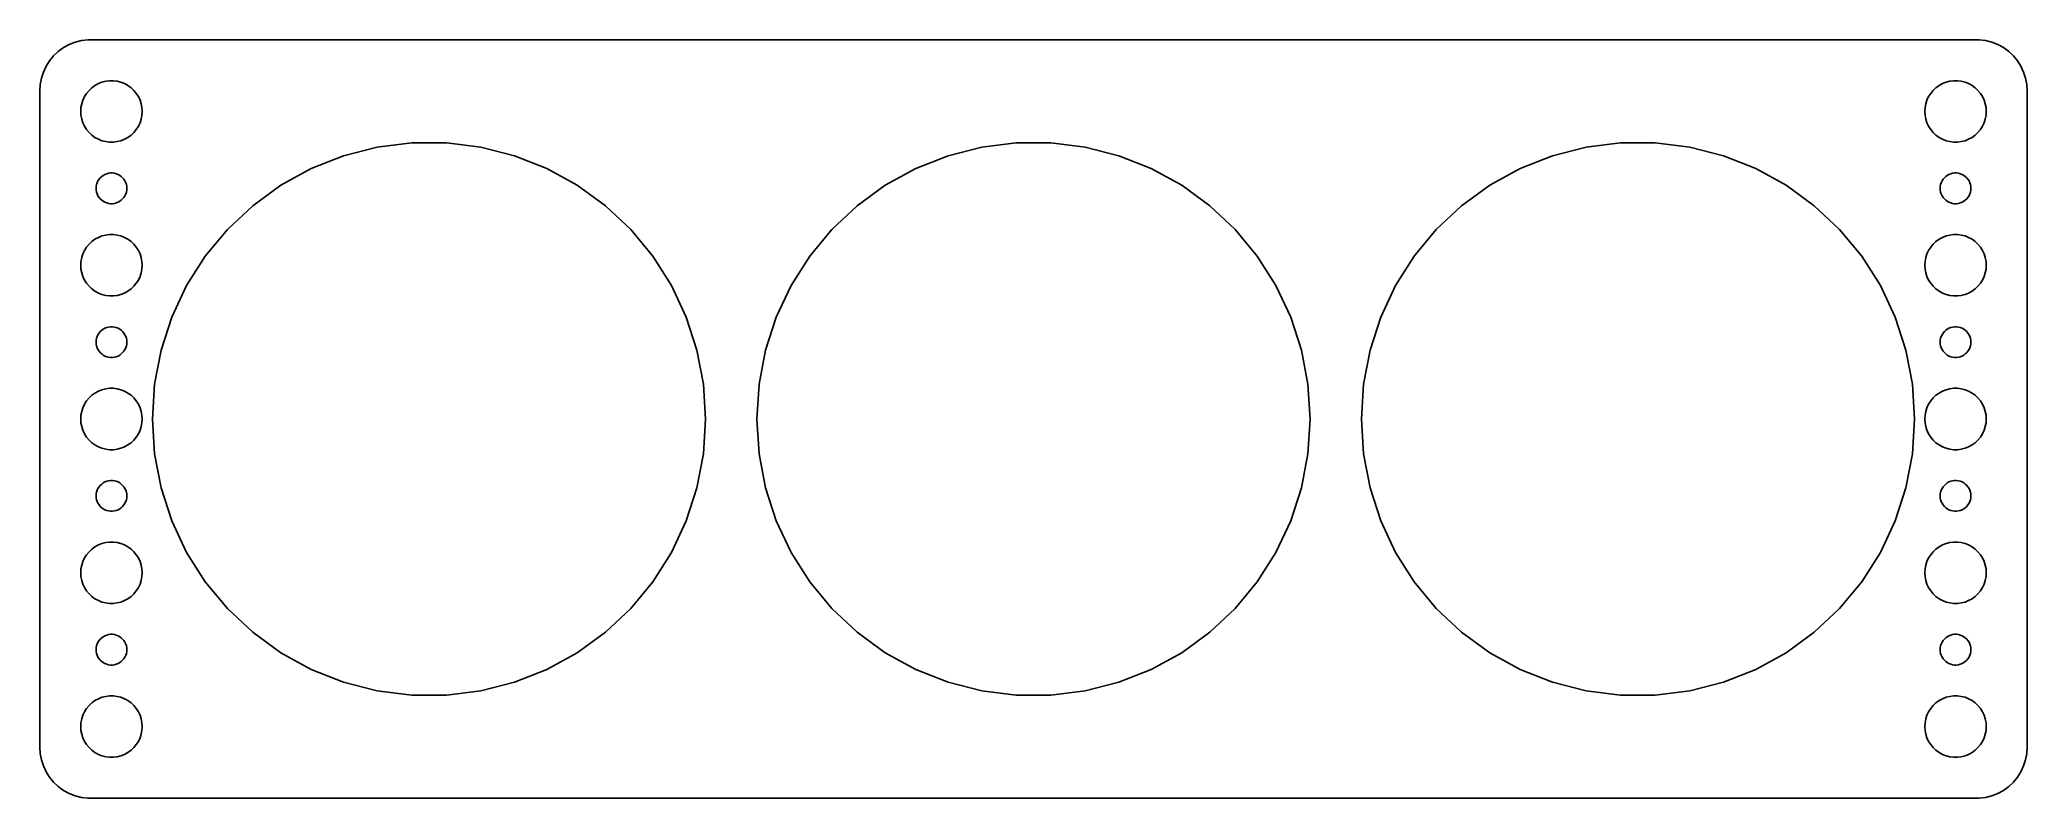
# Model space of a CAD drawing. Header units: metres. Extents: x -97 to 97, y -37 to 37.
import ezdxf

# ---------------------------------------------------------------- set-up
doc = ezdxf.new("R2010")
doc.units = ezdxf.units.M

msp = doc.modelspace()

# ---------------------------------------------------------------- linework, layer by layer
for p, q in [((-92.9369, 36.9114), (-93.5451, 36.7553)), ((-92.3139, 36.9901), (-92.9369, 36.9114)), ((92.3139, 36.9901), (-92.3139, 36.9901)), ((92.9369, 36.9114), (92.3139, 36.9901)), ((93.5451, 36.7553), (92.9369, 36.9114)), ((-96.0451, 34.9389), (-96.3815, 34.4088)), ((-95.6448, 35.4227), (-96.0451, 34.9389)), ((-95.1871, 35.8526), (-95.6448, 35.4227)), ((-94.6791, 36.2216), (-95.1871, 35.8526)), ((-94.1289, 36.5241), (-94.6791, 36.2216)), ((-93.5451, 36.7553), (-94.1289, 36.5241)), ((94.1289, 36.5241), (93.5451, 36.7553)), ((94.6791, 36.2216), (94.1289, 36.5241)), ((95.1871, 35.8526), (94.6791, 36.2216)), ((95.6448, 35.4227), (95.1871, 35.8526)), ((96.0451, 34.9389), (95.6448, 35.4227)), ((96.3815, 34.4088), (96.0451, 34.9389)), ((-96.8429, 33.2434), (-96.9606, 32.6267)), ((-96.6489, 33.8406), (-96.8429, 33.2434)), ((-96.3815, 34.4088), (-96.6489, 33.8406)), ((-90.5621, 32.9469), (-90.1884, 32.9941)), ((-90.1884, 32.9941), (-89.8116, 32.9941)), ((-89.8116, 32.9941), (-89.4379, 32.9469)), ((89.4379, 32.9469), (89.8116, 32.9941)), ((89.8116, 32.9941), (90.1884, 32.9941)), ((90.1884, 32.9941), (90.5621, 32.9469)), ((96.6489, 33.8406), (96.3815, 34.4088)), ((96.8429, 33.2434), (96.6489, 33.8406)), ((96.9606, 32.6267), (96.8429, 33.2434)), ((-96.9606, 32.6267), (-97, 32)), ((-97, 32), (-97, -32)), ((-92.9057, 30.7461), (-92.7893, 31.1044)), ((-92.7893, 31.1044), (-92.6289, 31.4453)), ((-92.6289, 31.4453), (-92.427, 31.7634)), ((-92.427, 31.7634), (-92.1869, 32.0536)), ((-92.1869, 32.0536), (-91.9123, 32.3115)), ((-91.9123, 32.3115), (-91.6075, 32.533)), ((-91.6075, 32.533), (-91.2773, 32.7145)), ((-91.2773, 32.7145), (-90.927, 32.8532)), ((-90.927, 32.8532), (-90.5621, 32.9469)), ((-89.4379, 32.9469), (-89.073, 32.8532)), ((-89.073, 32.8532), (-88.7227, 32.7145)), ((-88.7227, 32.7145), (-88.3925, 32.533)), ((-88.3925, 32.533), (-88.0877, 32.3115)), ((-88.0877, 32.3115), (-87.8131, 32.0536)), ((-87.8131, 32.0536), (-87.573, 31.7634)), ((-87.573, 31.7634), (-87.3711, 31.4453)), ((-87.3711, 31.4453), (-87.2107, 31.1044)), ((-87.2107, 31.1044), (-87.0943, 30.7461)), ((87.0943, 30.7461), (87.2107, 31.1044)), ((87.2107, 31.1044), (87.3711, 31.4453)), ((87.3711, 31.4453), (87.573, 31.7634)), ((87.573, 31.7634), (87.8131, 32.0536)), ((87.8131, 32.0536), (88.0877, 32.3115)), ((88.0877, 32.3115), (88.3925, 32.533)), ((88.3925, 32.533), (88.7227, 32.7145)), ((88.7227, 32.7145), (89.073, 32.8532)), ((89.073, 32.8532), (89.4379, 32.9469)), ((90.5621, 32.9469), (90.927, 32.8532)), ((90.927, 32.8532), (91.2773, 32.7145)), ((91.2773, 32.7145), (91.6075, 32.533)), ((91.6075, 32.533), (91.9123, 32.3115)), ((91.9123, 32.3115), (92.1869, 32.0536)), ((92.1869, 32.0536), (92.427, 31.7634)), ((92.427, 31.7634), (92.6289, 31.4453)), ((92.6289, 31.4453), (92.7893, 31.1044)), ((92.7893, 31.1044), (92.9057, 30.7461)), ((97, 32), (96.9606, 32.6267)), ((97, -32), (97, 32)), ((-93, 30), (-92.9763, 30.376)), ((-92.9763, 29.624), (-93, 30)), ((-92.9763, 30.376), (-92.9057, 30.7461)), ((-92.9057, 29.2539), (-92.9763, 29.624)), ((-92.7893, 28.8956), (-92.9057, 29.2539)), ((-87.0943, 29.2539), (-87.2107, 28.8956)), ((-87.0943, 30.7461), (-87.0237, 30.376)), ((-87.0237, 29.624), (-87.0943, 29.2539)), ((-87.0237, 30.376), (-87, 30)), ((-87, 30), (-87.0237, 29.624)), ((87, 30), (87.0237, 30.376)), ((87.0237, 29.624), (87, 30)), ((87.0237, 30.376), (87.0943, 30.7461)), ((87.0943, 29.2539), (87.0237, 29.624)), ((87.2107, 28.8956), (87.0943, 29.2539)), ((92.9057, 29.2539), (92.7893, 28.8956)), ((92.9057, 30.7461), (92.9763, 30.376)), ((92.9763, 29.624), (92.9057, 29.2539)), ((92.9763, 30.376), (93, 30)), ((93, 30), (92.9763, 29.624)), ((-92.6289, 28.5547), (-92.7893, 28.8956)), ((-92.427, 28.2366), (-92.6289, 28.5547)), ((-92.1869, 27.9464), (-92.427, 28.2366)), ((-91.9123, 27.6884), (-92.1869, 27.9464)), ((-91.6075, 27.467), (-91.9123, 27.6884)), ((-91.2773, 27.2855), (-91.6075, 27.467)), ((-90.927, 27.1468), (-91.2773, 27.2855)), ((-88.7227, 27.2855), (-89.073, 27.1468)), ((-88.3925, 27.467), (-88.7227, 27.2855)), ((-88.0877, 27.6884), (-88.3925, 27.467)), ((-87.8131, 27.9464), (-88.0877, 27.6884)), ((-87.573, 28.2366), (-87.8131, 27.9464)), ((-87.3711, 28.5547), (-87.573, 28.2366)), ((-87.2107, 28.8956), (-87.3711, 28.5547)), ((87.3711, 28.5547), (87.2107, 28.8956)), ((87.573, 28.2366), (87.3711, 28.5547)), ((87.8131, 27.9464), (87.573, 28.2366)), ((88.0877, 27.6884), (87.8131, 27.9464)), ((88.3925, 27.467), (88.0877, 27.6884)), ((88.7227, 27.2855), (88.3925, 27.467)), ((89.073, 27.1468), (88.7227, 27.2855)), ((91.2773, 27.2855), (90.927, 27.1468)), ((91.6075, 27.467), (91.2773, 27.2855)), ((91.9123, 27.6884), (91.6075, 27.467)), ((92.1869, 27.9464), (91.9123, 27.6884)), ((92.427, 28.2366), (92.1869, 27.9464)), ((92.6289, 28.5547), (92.427, 28.2366)), ((92.7893, 28.8956), (92.6289, 28.5547)), ((-90.5621, 27.0531), (-90.927, 27.1468)), ((-90.1884, 27.0059), (-90.5621, 27.0531)), ((-89.8116, 27.0059), (-90.1884, 27.0059)), ((-89.4379, 27.0531), (-89.8116, 27.0059)), ((-89.073, 27.1468), (-89.4379, 27.0531)), ((-70.496, 24.4303), (-67.3435, 25.6785)), ((-67.3435, 25.6785), (-64.0593, 26.5217)), ((-64.0593, 26.5217), (-60.6953, 26.9467)), ((-60.6953, 26.9467), (-57.3047, 26.9467)), ((-57.3047, 26.9467), (-53.9407, 26.5217)), ((-53.9407, 26.5217), (-50.6565, 25.6785)), ((-50.6565, 25.6785), (-47.504, 24.4303)), ((-11.496, 24.4303), (-8.34344, 25.6785)), ((-8.34344, 25.6785), (-5.05928, 26.5217)), ((-5.05928, 26.5217), (-1.69534, 26.9467)), ((-1.69534, 26.9467), (1.69534, 26.9467)), ((1.69534, 26.9467), (5.05928, 26.5217)), ((5.05928, 26.5217), (8.34344, 25.6785)), ((8.34344, 25.6785), (11.496, 24.4303)), ((47.504, 24.4303), (50.6565, 25.6785)), ((50.6565, 25.6785), (53.9407, 26.5217)), ((53.9407, 26.5217), (57.3047, 26.9467)), ((57.3047, 26.9467), (60.6953, 26.9467)), ((60.6953, 26.9467), (64.0593, 26.5217)), ((64.0593, 26.5217), (67.3435, 25.6785)), ((67.3435, 25.6785), (70.496, 24.4303)), ((89.4379, 27.0531), (89.073, 27.1468)), ((89.8116, 27.0059), (89.4379, 27.0531)), ((90.1884, 27.0059), (89.8116, 27.0059)), ((90.5621, 27.0531), (90.1884, 27.0059)), ((90.927, 27.1468), (90.5621, 27.0531)), ((-91.3145, 23.2226), (-91.2135, 23.3817)), ((-91.2135, 23.3817), (-91.0934, 23.5268)), ((-91.0934, 23.5268), (-90.9561, 23.6558)), ((-90.9561, 23.6558), (-90.8037, 23.7665)), ((-90.8037, 23.7665), (-90.6387, 23.8572)), ((-90.6387, 23.8572), (-90.4635, 23.9266)), ((-90.4635, 23.9266), (-90.2811, 23.9734)), ((-90.2811, 23.9734), (-90.0942, 23.997)), ((-90.0942, 23.997), (-89.9058, 23.997)), ((-89.9058, 23.997), (-89.7189, 23.9734)), ((-89.7189, 23.9734), (-89.5365, 23.9266)), ((-89.5365, 23.9266), (-89.3613, 23.8572)), ((-89.3613, 23.8572), (-89.1963, 23.7665)), ((-89.1963, 23.7665), (-89.0439, 23.6558)), ((-89.0439, 23.6558), (-88.9065, 23.5268)), ((-88.9065, 23.5268), (-88.7865, 23.3817)), ((-88.7865, 23.3817), (-88.6855, 23.2226)), ((-73.4673, 22.7968), (-70.496, 24.4303)), ((-47.504, 24.4303), (-44.5327, 22.7968)), ((-14.4673, 22.7968), (-11.496, 24.4303)), ((11.496, 24.4303), (14.4673, 22.7968)), ((44.5327, 22.7968), (47.504, 24.4303)), ((70.496, 24.4303), (73.4673, 22.7968)), ((88.6855, 23.2226), (88.7865, 23.3817)), ((88.7865, 23.3817), (88.9065, 23.5268)), ((88.9065, 23.5268), (89.0439, 23.6558)), ((89.0439, 23.6558), (89.1963, 23.7665)), ((89.1963, 23.7665), (89.3613, 23.8572)), ((89.3613, 23.8572), (89.5365, 23.9266)), ((89.5365, 23.9266), (89.7189, 23.9734)), ((89.7189, 23.9734), (89.9058, 23.997)), ((89.9058, 23.997), (90.0942, 23.997)), ((90.0942, 23.997), (90.2811, 23.9734)), ((90.2811, 23.9734), (90.4635, 23.9266)), ((90.4635, 23.9266), (90.6387, 23.8572)), ((90.6387, 23.8572), (90.8037, 23.7665)), ((90.8037, 23.7665), (90.9561, 23.6558)), ((90.9561, 23.6558), (91.0934, 23.5268)), ((91.0934, 23.5268), (91.2135, 23.3817)), ((91.2135, 23.3817), (91.3145, 23.2226)), ((-91.5, 22.5), (-91.4882, 22.688)), ((-91.4882, 22.312), (-91.5, 22.5)), ((-91.4882, 22.688), (-91.4529, 22.873)), ((-91.4529, 22.127), (-91.4882, 22.312)), ((-91.4529, 22.873), (-91.3947, 23.0522)), ((-91.3947, 21.9478), (-91.4529, 22.127)), ((-91.3947, 23.0522), (-91.3145, 23.2226)), ((-91.3145, 21.7774), (-91.3947, 21.9478)), ((-91.2135, 21.6183), (-91.3145, 21.7774)), ((-91.0934, 21.4732), (-91.2135, 21.6183)), ((-90.9561, 21.3442), (-91.0934, 21.4732)), ((-90.8037, 21.2335), (-90.9561, 21.3442)), ((-89.0439, 21.3442), (-89.1963, 21.2335)), ((-88.9065, 21.4732), (-89.0439, 21.3442)), ((-88.7865, 21.6183), (-88.9065, 21.4732)), ((-88.6855, 21.7774), (-88.7865, 21.6183)), ((-88.6855, 23.2226), (-88.6053, 23.0522)), ((-88.6053, 21.9478), (-88.6855, 21.7774)), ((-88.6053, 23.0522), (-88.5471, 22.873)), ((-88.5471, 22.127), (-88.6053, 21.9478)), ((-88.5471, 22.873), (-88.5118, 22.688)), ((-88.5118, 22.312), (-88.5471, 22.127)), ((-88.5118, 22.688), (-88.5, 22.5)), ((-88.5, 22.5), (-88.5118, 22.312)), ((-76.2104, 20.8038), (-73.4673, 22.7968)), ((-44.5327, 22.7968), (-41.7896, 20.8038)), ((-17.2104, 20.8038), (-14.4673, 22.7968)), ((14.4673, 22.7968), (17.2104, 20.8038)), ((41.7896, 20.8038), (44.5327, 22.7968)), ((73.4673, 22.7968), (76.2104, 20.8038)), ((88.5, 22.5), (88.5118, 22.688)), ((88.5118, 22.312), (88.5, 22.5)), ((88.5118, 22.688), (88.5471, 22.873)), ((88.5471, 22.127), (88.5118, 22.312)), ((88.5471, 22.873), (88.6053, 23.0522)), ((88.6053, 21.9478), (88.5471, 22.127)), ((88.6053, 23.0522), (88.6855, 23.2226)), ((88.6855, 21.7774), (88.6053, 21.9478)), ((88.7865, 21.6183), (88.6855, 21.7774)), ((88.9065, 21.4732), (88.7865, 21.6183)), ((89.0439, 21.3442), (88.9065, 21.4732)), ((89.1963, 21.2335), (89.0439, 21.3442)), ((90.9561, 21.3442), (90.8037, 21.2335)), ((91.0934, 21.4732), (90.9561, 21.3442)), ((91.2135, 21.6183), (91.0934, 21.4732)), ((91.3145, 21.7774), (91.2135, 21.6183)), ((91.3145, 23.2226), (91.3947, 23.0522)), ((91.3947, 21.9478), (91.3145, 21.7774)), ((91.3947, 23.0522), (91.4529, 22.873)), ((91.4529, 22.127), (91.3947, 21.9478)), ((91.4529, 22.873), (91.4882, 22.688)), ((91.4882, 22.312), (91.4529, 22.127)), ((91.4882, 22.688), (91.5, 22.5)), ((91.5, 22.5), (91.4882, 22.312)), ((-90.6387, 21.1427), (-90.8037, 21.2335)), ((-90.4635, 21.0734), (-90.6387, 21.1427)), ((-90.2811, 21.0266), (-90.4635, 21.0734)), ((-90.0942, 21.003), (-90.2811, 21.0266)), ((-89.9058, 21.003), (-90.0942, 21.003)), ((-89.7189, 21.0266), (-89.9058, 21.003)), ((-89.5365, 21.0734), (-89.7189, 21.0266)), ((-89.3613, 21.1427), (-89.5365, 21.0734)), ((-89.1963, 21.2335), (-89.3613, 21.1427)), ((-78.6821, 18.4828), (-76.2104, 20.8038)), ((-41.7896, 20.8038), (-39.3178, 18.4828)), ((-19.6821, 18.4828), (-17.2104, 20.8038)), ((17.2104, 20.8038), (19.6821, 18.4828)), ((39.3178, 18.4828), (41.7896, 20.8038)), ((76.2104, 20.8038), (78.6821, 18.4828)), ((89.3613, 21.1427), (89.1963, 21.2335)), ((89.5365, 21.0734), (89.3613, 21.1427)), ((89.7189, 21.0266), (89.5365, 21.0734)), ((89.9058, 21.003), (89.7189, 21.0266)), ((90.0942, 21.003), (89.9058, 21.003)), ((90.2811, 21.0266), (90.0942, 21.003)), ((90.4635, 21.0734), (90.2811, 21.0266)), ((90.6387, 21.1427), (90.4635, 21.0734)), ((90.8037, 21.2335), (90.6387, 21.1427)), ((-91.9123, 17.3115), (-91.6075, 17.533)), ((-91.6075, 17.533), (-91.2773, 17.7145)), ((-91.2773, 17.7145), (-90.927, 17.8532)), ((-90.927, 17.8532), (-90.5621, 17.9469)), ((-90.5621, 17.9469), (-90.1884, 17.9941)), ((-90.1884, 17.9941), (-89.8116, 17.9941)), ((-89.8116, 17.9941), (-89.4379, 17.9469)), ((-89.4379, 17.9469), (-89.073, 17.8532)), ((-89.073, 17.8532), (-88.7227, 17.7145)), ((-88.7227, 17.7145), (-88.3925, 17.533)), ((-88.3925, 17.533), (-88.0877, 17.3115)), ((-80.8435, 15.8702), (-78.6821, 18.4828)), ((-39.3178, 18.4828), (-37.1565, 15.8702)), ((-21.8434, 15.8702), (-19.6821, 18.4828)), ((19.6821, 18.4828), (21.8434, 15.8702)), ((37.1565, 15.8702), (39.3178, 18.4828)), ((78.6821, 18.4828), (80.8435, 15.8702)), ((88.0877, 17.3115), (88.3925, 17.533)), ((88.3925, 17.533), (88.7227, 17.7145)), ((88.7227, 17.7145), (89.073, 17.8532)), ((89.073, 17.8532), (89.4379, 17.9469)), ((89.4379, 17.9469), (89.8116, 17.9941)), ((89.8116, 17.9941), (90.1884, 17.9941)), ((90.1884, 17.9941), (90.5621, 17.9469)), ((90.5621, 17.9469), (90.927, 17.8532)), ((90.927, 17.8532), (91.2773, 17.7145)), ((91.2773, 17.7145), (91.6075, 17.533)), ((91.6075, 17.533), (91.9123, 17.3115)), ((-92.9763, 15.376), (-92.9057, 15.7461)), ((-92.9057, 15.7461), (-92.7893, 16.1044)), ((-92.7893, 16.1044), (-92.6289, 16.4453)), ((-92.6289, 16.4453), (-92.427, 16.7634)), ((-92.427, 16.7634), (-92.1869, 17.0536)), ((-92.1869, 17.0536), (-91.9123, 17.3115)), ((-88.0877, 17.3115), (-87.8131, 17.0536)), ((-87.8131, 17.0536), (-87.573, 16.7634)), ((-87.573, 16.7634), (-87.3711, 16.4453)), ((-87.3711, 16.4453), (-87.2107, 16.1044)), ((-87.2107, 16.1044), (-87.0943, 15.7461)), ((-87.0943, 15.7461), (-87.0237, 15.376)), ((-82.6603, 13.0073), (-80.8435, 15.8702)), ((-37.1565, 15.8702), (-35.3397, 13.0073)), ((-23.6603, 13.0073), (-21.8434, 15.8702)), ((21.8434, 15.8702), (23.6603, 13.0073)), ((35.3397, 13.0073), (37.1565, 15.8702)), ((80.8435, 15.8702), (82.6603, 13.0073)), ((87.0237, 15.376), (87.0943, 15.7461)), ((87.0943, 15.7461), (87.2107, 16.1044)), ((87.2107, 16.1044), (87.3711, 16.4453)), ((87.3711, 16.4453), (87.573, 16.7634)), ((87.573, 16.7634), (87.8131, 17.0536)), ((87.8131, 17.0536), (88.0877, 17.3115)), ((91.9123, 17.3115), (92.1869, 17.0536)), ((92.1869, 17.0536), (92.427, 16.7634)), ((92.427, 16.7634), (92.6289, 16.4453)), ((92.6289, 16.4453), (92.7893, 16.1044)), ((92.7893, 16.1044), (92.9057, 15.7461)), ((92.9057, 15.7461), (92.9763, 15.376)), ((-93, 15), (-92.9763, 15.376)), ((-92.9763, 14.624), (-93, 15)), ((-92.9057, 14.2539), (-92.9763, 14.624)), ((-92.7893, 13.8956), (-92.9057, 14.2539)), ((-92.6289, 13.5547), (-92.7893, 13.8956)), ((-87.2107, 13.8956), (-87.3711, 13.5547)), ((-87.0943, 14.2539), (-87.2107, 13.8956)), ((-87.0237, 14.624), (-87.0943, 14.2539)), ((-87.0237, 15.376), (-87, 15)), ((-87, 15), (-87.0237, 14.624)), ((87, 15), (87.0237, 15.376)), ((87.0237, 14.624), (87, 15)), ((87.0943, 14.2539), (87.0237, 14.624)), ((87.2107, 13.8956), (87.0943, 14.2539)), ((87.3711, 13.5547), (87.2107, 13.8956)), ((92.7893, 13.8956), (92.6289, 13.5547)), ((92.9057, 14.2539), (92.7893, 13.8956)), ((92.9763, 14.624), (92.9057, 14.2539)), ((92.9763, 15.376), (93, 15)), ((93, 15), (92.9763, 14.624)), ((-92.427, 13.2366), (-92.6289, 13.5547)), ((-92.1869, 12.9464), (-92.427, 13.2366)), ((-91.9123, 12.6884), (-92.1869, 12.9464)), ((-91.6075, 12.467), (-91.9123, 12.6884)), ((-91.2773, 12.2855), (-91.6075, 12.467)), ((-90.927, 12.1468), (-91.2773, 12.2855)), ((-90.5621, 12.0531), (-90.927, 12.1468)), ((-90.1884, 12.0059), (-90.5621, 12.0531)), ((-89.8116, 12.0059), (-90.1884, 12.0059)), ((-89.4379, 12.0531), (-89.8116, 12.0059)), ((-89.073, 12.1468), (-89.4379, 12.0531)), ((-88.7227, 12.2855), (-89.073, 12.1468)), ((-88.3925, 12.467), (-88.7227, 12.2855)), ((-88.0877, 12.6884), (-88.3925, 12.467)), ((-87.8131, 12.9464), (-88.0877, 12.6884)), ((-87.573, 13.2366), (-87.8131, 12.9464)), ((-87.3711, 13.5547), (-87.573, 13.2366)), ((-84.104, 9.93936), (-82.6603, 13.0073)), ((-35.3397, 13.0073), (-33.896, 9.93936)), ((-25.104, 9.93936), (-23.6603, 13.0073)), ((23.6603, 13.0073), (25.104, 9.93936)), ((33.896, 9.93936), (35.3397, 13.0073)), ((82.6603, 13.0073), (84.104, 9.93936)), ((87.573, 13.2366), (87.3711, 13.5547)), ((87.8131, 12.9464), (87.573, 13.2366)), ((88.0877, 12.6884), (87.8131, 12.9464)), ((88.3925, 12.467), (88.0877, 12.6884)), ((88.7227, 12.2855), (88.3925, 12.467)), ((89.073, 12.1468), (88.7227, 12.2855)), ((89.4379, 12.0531), (89.073, 12.1468)), ((89.8116, 12.0059), (89.4379, 12.0531)), ((90.1884, 12.0059), (89.8116, 12.0059)), ((90.5621, 12.0531), (90.1884, 12.0059)), ((90.927, 12.1468), (90.5621, 12.0531)), ((91.2773, 12.2855), (90.927, 12.1468)), ((91.6075, 12.467), (91.2773, 12.2855)), ((91.9123, 12.6884), (91.6075, 12.467)), ((92.1869, 12.9464), (91.9123, 12.6884)), ((92.427, 13.2366), (92.1869, 12.9464)), ((92.6289, 13.5547), (92.427, 13.2366)), ((-85.1517, 6.71461), (-84.104, 9.93936)), ((-33.896, 9.93936), (-32.8483, 6.71461)), ((-26.1517, 6.71461), (-25.104, 9.93936)), ((25.104, 9.93936), (26.1517, 6.71461)), ((32.8483, 6.71461), (33.896, 9.93936)), ((84.104, 9.93936), (85.1517, 6.71461)), ((-91.4882, 7.68799), (-91.4529, 7.87303)), ((-91.4529, 7.87303), (-91.3947, 8.05219)), ((-91.3947, 8.05219), (-91.3145, 8.22263)), ((-91.3145, 8.22263), (-91.2135, 8.38167)), ((-91.2135, 8.38167), (-91.0934, 8.52681)), ((-91.0934, 8.52681), (-90.9561, 8.65576)), ((-90.9561, 8.65576), (-90.8037, 8.76648)), ((-90.8037, 8.76648), (-90.6387, 8.85724)), ((-90.6387, 8.85724), (-90.4635, 8.92657)), ((-90.4635, 8.92657), (-90.2811, 8.97342)), ((-90.2811, 8.97342), (-90.0942, 8.99704)), ((-90.0942, 8.99704), (-89.9058, 8.99704)), ((-89.9058, 8.99704), (-89.7189, 8.97342)), ((-89.7189, 8.97342), (-89.5365, 8.92657)), ((-89.5365, 8.92657), (-89.3613, 8.85724)), ((-89.3613, 8.85724), (-89.1963, 8.76648)), ((-89.1963, 8.76648), (-89.0439, 8.65576)), ((-89.0439, 8.65576), (-88.9065, 8.52681)), ((-88.9065, 8.52681), (-88.7865, 8.38167)), ((-88.7865, 8.38167), (-88.6855, 8.22263)), ((-88.6855, 8.22263), (-88.6053, 8.05219)), ((-88.6053, 8.05219), (-88.5471, 7.87303)), ((-88.5471, 7.87303), (-88.5118, 7.68799)), ((88.5118, 7.68799), (88.5471, 7.87303)), ((88.5471, 7.87303), (88.6053, 8.05219)), ((88.6053, 8.05219), (88.6855, 8.22263)), ((88.6855, 8.22263), (88.7865, 8.38167)), ((88.7865, 8.38167), (88.9065, 8.52681)), ((88.9065, 8.52681), (89.0439, 8.65576)), ((89.0439, 8.65576), (89.1963, 8.76648)), ((89.1963, 8.76648), (89.3613, 8.85724)), ((89.3613, 8.85724), (89.5365, 8.92657)), ((89.5365, 8.92657), (89.7189, 8.97342)), ((89.7189, 8.97342), (89.9058, 8.99704)), ((89.9058, 8.99704), (90.0942, 8.99704)), ((90.0942, 8.99704), (90.2811, 8.97342)), ((90.2811, 8.97342), (90.4635, 8.92657)), ((90.4635, 8.92657), (90.6387, 8.85724)), ((90.6387, 8.85724), (90.8037, 8.76648)), ((90.8037, 8.76648), (90.9561, 8.65576)), ((90.9561, 8.65576), (91.0934, 8.52681)), ((91.0934, 8.52681), (91.2135, 8.38167)), ((91.2135, 8.38167), (91.3145, 8.22263)), ((91.3145, 8.22263), (91.3947, 8.05219)), ((91.3947, 8.05219), (91.4529, 7.87303)), ((91.4529, 7.87303), (91.4882, 7.68799)), ((-91.5, 7.5), (-91.4882, 7.68799)), ((-91.4882, 7.312), (-91.5, 7.5)), ((-91.4529, 7.12695), (-91.4882, 7.312)), ((-91.3947, 6.9478), (-91.4529, 7.12695)), ((-91.3145, 6.77736), (-91.3947, 6.9478)), ((-91.2135, 6.61832), (-91.3145, 6.77736)), ((-91.0934, 6.47318), (-91.2135, 6.61832)), ((-90.9561, 6.34422), (-91.0934, 6.47318)), ((-90.8037, 6.23351), (-90.9561, 6.34422)), ((-90.6387, 6.14275), (-90.8037, 6.23351)), ((-90.4635, 6.07341), (-90.6387, 6.14275)), ((-90.2811, 6.02657), (-90.4635, 6.07341)), ((-90.0942, 6.00294), (-90.2811, 6.02657)), ((-89.9058, 6.00294), (-90.0942, 6.00294)), ((-89.7189, 6.02657), (-89.9058, 6.00294)), ((-89.5365, 6.07341), (-89.7189, 6.02657)), ((-89.3613, 6.14275), (-89.5365, 6.07341)), ((-89.1963, 6.23351), (-89.3613, 6.14275)), ((-89.0439, 6.34422), (-89.1963, 6.23351)), ((-88.9065, 6.47318), (-89.0439, 6.34422)), ((-88.7865, 6.61832), (-88.9065, 6.47318)), ((-88.6855, 6.77736), (-88.7865, 6.61832)), ((-88.6053, 6.9478), (-88.6855, 6.77736)), ((-88.5471, 7.12695), (-88.6053, 6.9478)), ((-88.5118, 7.312), (-88.5471, 7.12695)), ((-88.5118, 7.68799), (-88.5, 7.5)), ((-88.5, 7.5), (-88.5118, 7.312)), ((-85.7871, 3.38399), (-85.1517, 6.71461)), ((-32.8483, 6.71461), (-32.2129, 3.38399)), ((-26.7871, 3.38399), (-26.1517, 6.71461)), ((26.1517, 6.71461), (26.7871, 3.38399)), ((32.2129, 3.38399), (32.8483, 6.71461)), ((85.1517, 6.71461), (85.7871, 3.38399)), ((88.5, 7.5), (88.5118, 7.68799)), ((88.5118, 7.312), (88.5, 7.5)), ((88.5471, 7.12695), (88.5118, 7.312)), ((88.6053, 6.9478), (88.5471, 7.12695)), ((88.6855, 6.77736), (88.6053, 6.9478)), ((88.7865, 6.61832), (88.6855, 6.77736)), ((88.9065, 6.47318), (88.7865, 6.61832)), ((89.0439, 6.34422), (88.9065, 6.47318)), ((89.1963, 6.23351), (89.0439, 6.34422)), ((89.3613, 6.14275), (89.1963, 6.23351)), ((89.5365, 6.07341), (89.3613, 6.14275)), ((89.7189, 6.02657), (89.5365, 6.07341)), ((89.9058, 6.00294), (89.7189, 6.02657)), ((90.0942, 6.00294), (89.9058, 6.00294)), ((90.2811, 6.02657), (90.0942, 6.00294)), ((90.4635, 6.07341), (90.2811, 6.02657)), ((90.6387, 6.14275), (90.4635, 6.07341)), ((90.8037, 6.23351), (90.6387, 6.14275)), ((90.9561, 6.34422), (90.8037, 6.23351)), ((91.0934, 6.47318), (90.9561, 6.34422)), ((91.2135, 6.61832), (91.0934, 6.47318)), ((91.3145, 6.77736), (91.2135, 6.61832)), ((91.3947, 6.9478), (91.3145, 6.77736)), ((91.4529, 7.12695), (91.3947, 6.9478)), ((91.4882, 7.312), (91.4529, 7.12695)), ((91.4882, 7.68799), (91.5, 7.5)), ((91.5, 7.5), (91.4882, 7.312)), ((-92.427, 1.76335), (-92.1869, 2.05363)), ((-92.1869, 2.05363), (-91.9123, 2.31154)), ((-91.9123, 2.31154), (-91.6075, 2.53297)), ((-91.6075, 2.53297), (-91.2773, 2.71448)), ((-91.2773, 2.71448), (-90.927, 2.85316)), ((-90.927, 2.85316), (-90.5621, 2.94685)), ((-90.5621, 2.94685), (-90.1884, 2.99408)), ((-90.1884, 2.99408), (-89.8116, 2.99408)), ((-89.8116, 2.99408), (-89.4379, 2.94685)), ((-89.4379, 2.94685), (-89.073, 2.85316)), ((-89.073, 2.85316), (-88.7227, 2.71448)), ((-88.7227, 2.71448), (-88.3925, 2.53297)), ((-88.3925, 2.53297), (-88.0877, 2.31154)), ((-88.0877, 2.31154), (-87.8131, 2.05363)), ((-87.8131, 2.05363), (-87.573, 1.76335)), ((-86, 0), (-85.7871, 3.38399)), ((-32.2129, 3.38399), (-32, 0)), ((-27, 0), (-26.7871, 3.38399)), ((26.7871, 3.38399), (27, 0)), ((32, 0), (32.2129, 3.38399)), ((85.7871, 3.38399), (86, 0)), ((87.573, 1.76335), (87.8131, 2.05363)), ((87.8131, 2.05363), (88.0877, 2.31154)), ((88.0877, 2.31154), (88.3925, 2.53297)), ((88.3925, 2.53297), (88.7227, 2.71448)), ((88.7227, 2.71448), (89.073, 2.85316)), ((89.073, 2.85316), (89.4379, 2.94685)), ((89.4379, 2.94685), (89.8116, 2.99408)), ((89.8116, 2.99408), (90.1884, 2.99408)), ((90.1884, 2.99408), (90.5621, 2.94685)), ((90.5621, 2.94685), (90.927, 2.85316)), ((90.927, 2.85316), (91.2773, 2.71448)), ((91.2773, 2.71448), (91.6075, 2.53297)), ((91.6075, 2.53297), (91.9123, 2.31154)), ((91.9123, 2.31154), (92.1869, 2.05363)), ((92.1869, 2.05363), (92.427, 1.76335)), ((-93, 0), (-92.9763, 0.37599)), ((-92.9763, -0.37599), (-93, 0)), ((-92.9763, 0.37599), (-92.9057, 0.74606)), ((-92.9057, 0.74606), (-92.7893, 1.10437)), ((-92.7893, 1.10437), (-92.6289, 1.44525)), ((-92.6289, 1.44525), (-92.427, 1.76335)), ((-87.573, 1.76335), (-87.3711, 1.44525)), ((-87.3711, 1.44525), (-87.2107, 1.10437)), ((-87.2107, 1.10437), (-87.0943, 0.74606)), ((-87.0943, 0.74606), (-87.0237, 0.37599)), ((-87.0237, 0.37599), (-87, 0)), ((-87, 0), (-87.0237, -0.37599)), ((-85.7871, -3.38399), (-86, 0)), ((-32, 0), (-32.2129, -3.38399)), ((-26.7871, -3.38399), (-27, 0)), ((27, 0), (26.7871, -3.38399)), ((32.2129, -3.38399), (32, 0)), ((86, 0), (85.7871, -3.38399)), ((87, 0), (87.0237, 0.37599)), ((87.0237, -0.37599), (87, 0)), ((87.0237, 0.37599), (87.0943, 0.74606)), ((87.0943, 0.74606), (87.2107, 1.10437)), ((87.2107, 1.10437), (87.3711, 1.44525)), ((87.3711, 1.44525), (87.573, 1.76335)), ((92.427, 1.76335), (92.6289, 1.44525)), ((92.6289, 1.44525), (92.7893, 1.10437)), ((92.7893, 1.10437), (92.9057, 0.74606)), ((92.9057, 0.74606), (92.9763, 0.37599)), ((92.9763, 0.37599), (93, 0)), ((93, 0), (92.9763, -0.37599)), ((-92.9057, -0.74606), (-92.9763, -0.37599)), ((-92.7893, -1.10437), (-92.9057, -0.74606)), ((-92.6289, -1.44525), (-92.7893, -1.10437)), ((-92.427, -1.76335), (-92.6289, -1.44525)), ((-92.1869, -2.05363), (-92.427, -1.76335)), ((-87.573, -1.76335), (-87.8131, -2.05363)), ((-87.3711, -1.44525), (-87.573, -1.76335)), ((-87.2107, -1.10437), (-87.3711, -1.44525)), ((-87.0943, -0.74606), (-87.2107, -1.10437)), ((-87.0237, -0.37599), (-87.0943, -0.74606)), ((87.0943, -0.74606), (87.0237, -0.37599)), ((87.2107, -1.10437), (87.0943, -0.74606)), ((87.3711, -1.44525), (87.2107, -1.10437)), ((87.573, -1.76335), (87.3711, -1.44525)), ((87.8131, -2.05363), (87.573, -1.76335)), ((92.427, -1.76335), (92.1869, -2.05363)), ((92.6289, -1.44525), (92.427, -1.76335)), ((92.7893, -1.10437), (92.6289, -1.44525)), ((92.9057, -0.74606), (92.7893, -1.10437)), ((92.9763, -0.37599), (92.9057, -0.74606)), ((-91.9123, -2.31154), (-92.1869, -2.05363)), ((-91.6075, -2.53297), (-91.9123, -2.31154)), ((-91.2773, -2.71448), (-91.6075, -2.53297)), ((-90.927, -2.85316), (-91.2773, -2.71448)), ((-90.5621, -2.94685), (-90.927, -2.85316)), ((-90.1884, -2.99408), (-90.5621, -2.94685)), ((-89.8116, -2.99408), (-90.1884, -2.99408)), ((-89.4379, -2.94685), (-89.8116, -2.99408)), ((-89.073, -2.85316), (-89.4379, -2.94685)), ((-88.7227, -2.71448), (-89.073, -2.85316)), ((-88.3925, -2.53297), (-88.7227, -2.71448)), ((-88.0877, -2.31154), (-88.3925, -2.53297)), ((-87.8131, -2.05363), (-88.0877, -2.31154)), ((-85.1517, -6.71461), (-85.7871, -3.38399)), ((-32.2129, -3.38399), (-32.8483, -6.71461)), ((-26.1517, -6.71461), (-26.7871, -3.38399)), ((26.7871, -3.38399), (26.1517, -6.71461)), ((32.8483, -6.71461), (32.2129, -3.38399)), ((85.7871, -3.38399), (85.1517, -6.71461)), ((88.0877, -2.31154), (87.8131, -2.05363)), ((88.3925, -2.53297), (88.0877, -2.31154)), ((88.7227, -2.71448), (88.3925, -2.53297)), ((89.073, -2.85316), (88.7227, -2.71448)), ((89.4379, -2.94685), (89.073, -2.85316)), ((89.8116, -2.99408), (89.4379, -2.94685)), ((90.1884, -2.99408), (89.8116, -2.99408)), ((90.5621, -2.94685), (90.1884, -2.99408)), ((90.927, -2.85316), (90.5621, -2.94685)), ((91.2773, -2.71448), (90.927, -2.85316)), ((91.6075, -2.53297), (91.2773, -2.71448)), ((91.9123, -2.31154), (91.6075, -2.53297)), ((92.1869, -2.05363), (91.9123, -2.31154)), ((-91.5, -7.5), (-91.4882, -7.312)), ((-91.4882, -7.68799), (-91.5, -7.5)), ((-91.4882, -7.312), (-91.4529, -7.12695)), ((-91.4529, -7.87303), (-91.4882, -7.68799)), ((-91.4529, -7.12695), (-91.3947, -6.9478)), ((-91.3947, -6.9478), (-91.3145, -6.77736)), ((-91.3145, -6.77736), (-91.2135, -6.61832)), ((-91.2135, -6.61832), (-91.0934, -6.47318)), ((-91.0934, -6.47318), (-90.9561, -6.34422)), ((-90.9561, -6.34422), (-90.8037, -6.23351)), ((-90.8037, -6.23351), (-90.6387, -6.14275)), ((-90.6387, -6.14275), (-90.4635, -6.07341)), ((-90.4635, -6.07341), (-90.2811, -6.02657)), ((-90.2811, -6.02657), (-90.0942, -6.00294)), ((-90.0942, -6.00294), (-89.9058, -6.00294)), ((-89.9058, -6.00294), (-89.7189, -6.02657)), ((-89.7189, -6.02657), (-89.5365, -6.07341)), ((-89.5365, -6.07341), (-89.3613, -6.14275)), ((-89.3613, -6.14275), (-89.1963, -6.23351)), ((-89.1963, -6.23351), (-89.0439, -6.34422)), ((-89.0439, -6.34422), (-88.9065, -6.47318)), ((-88.9065, -6.47318), (-88.7865, -6.61832)), ((-88.7865, -6.61832), (-88.6855, -6.77736)), ((-88.6855, -6.77736), (-88.6053, -6.9478)), ((-88.6053, -6.9478), (-88.5471, -7.12695)), ((-88.5471, -7.12695), (-88.5118, -7.312)), ((-88.5118, -7.68799), (-88.5471, -7.87303)), ((-88.5118, -7.312), (-88.5, -7.5)), ((-88.5, -7.5), (-88.5118, -7.68799)), ((-84.104, -9.93936), (-85.1517, -6.71461)), ((-32.8483, -6.71461), (-33.896, -9.93936)), ((-25.104, -9.93936), (-26.1517, -6.71461)), ((26.1517, -6.71461), (25.104, -9.93936)), ((33.896, -9.93936), (32.8483, -6.71461)), ((85.1517, -6.71461), (84.104, -9.93936)), ((88.5, -7.5), (88.5118, -7.312)), ((88.5118, -7.68799), (88.5, -7.5)), ((88.5118, -7.312), (88.5471, -7.12695)), ((88.5471, -7.87303), (88.5118, -7.68799)), ((88.5471, -7.12695), (88.6053, -6.9478)), ((88.6053, -6.9478), (88.6855, -6.77736)), ((88.6855, -6.77736), (88.7865, -6.61832)), ((88.7865, -6.61832), (88.9065, -6.47318)), ((88.9065, -6.47318), (89.0439, -6.34422)), ((89.0439, -6.34422), (89.1963, -6.23351)), ((89.1963, -6.23351), (89.3613, -6.14275)), ((89.3613, -6.14275), (89.5365, -6.07341)), ((89.5365, -6.07341), (89.7189, -6.02657)), ((89.7189, -6.02657), (89.9058, -6.00294)), ((89.9058, -6.00294), (90.0942, -6.00294)), ((90.0942, -6.00294), (90.2811, -6.02657)), ((90.2811, -6.02657), (90.4635, -6.07341)), ((90.4635, -6.07341), (90.6387, -6.14275)), ((90.6387, -6.14275), (90.8037, -6.23351)), ((90.8037, -6.23351), (90.9561, -6.34422)), ((90.9561, -6.34422), (91.0934, -6.47318)), ((91.0934, -6.47318), (91.2135, -6.61832)), ((91.2135, -6.61832), (91.3145, -6.77736)), ((91.3145, -6.77736), (91.3947, -6.9478)), ((91.3947, -6.9478), (91.4529, -7.12695)), ((91.4529, -7.12695), (91.4882, -7.312)), ((91.4882, -7.68799), (91.4529, -7.87303)), ((91.4882, -7.312), (91.5, -7.5)), ((91.5, -7.5), (91.4882, -7.68799)), ((-91.3947, -8.05219), (-91.4529, -7.87303)), ((-91.3145, -8.22263), (-91.3947, -8.05219)), ((-91.2135, -8.38167), (-91.3145, -8.22263)), ((-91.0934, -8.52681), (-91.2135, -8.38167)), ((-90.9561, -8.65576), (-91.0934, -8.52681)), ((-90.8037, -8.76648), (-90.9561, -8.65576)), ((-90.6387, -8.85724), (-90.8037, -8.76648)), ((-90.4635, -8.92657), (-90.6387, -8.85724)), ((-90.2811, -8.97342), (-90.4635, -8.92657)), ((-90.0942, -8.99704), (-90.2811, -8.97342)), ((-89.9058, -8.99704), (-90.0942, -8.99704)), ((-89.7189, -8.97342), (-89.9058, -8.99704)), ((-89.5365, -8.92657), (-89.7189, -8.97342)), ((-89.3613, -8.85724), (-89.5365, -8.92657)), ((-89.1963, -8.76648), (-89.3613, -8.85724)), ((-89.0439, -8.65576), (-89.1963, -8.76648)), ((-88.9065, -8.52681), (-89.0439, -8.65576)), ((-88.7865, -8.38167), (-88.9065, -8.52681)), ((-88.6855, -8.22263), (-88.7865, -8.38167)), ((-88.6053, -8.05219), (-88.6855, -8.22263)), ((-88.5471, -7.87303), (-88.6053, -8.05219)), ((88.6053, -8.05219), (88.5471, -7.87303)), ((88.6855, -8.22263), (88.6053, -8.05219)), ((88.7865, -8.38167), (88.6855, -8.22263)), ((88.9065, -8.52681), (88.7865, -8.38167)), ((89.0439, -8.65576), (88.9065, -8.52681)), ((89.1963, -8.76648), (89.0439, -8.65576)), ((89.3613, -8.85724), (89.1963, -8.76648)), ((89.5365, -8.92657), (89.3613, -8.85724)), ((89.7189, -8.97342), (89.5365, -8.92657)), ((89.9058, -8.99704), (89.7189, -8.97342)), ((90.0942, -8.99704), (89.9058, -8.99704)), ((90.2811, -8.97342), (90.0942, -8.99704)), ((90.4635, -8.92657), (90.2811, -8.97342)), ((90.6387, -8.85724), (90.4635, -8.92657)), ((90.8037, -8.76648), (90.6387, -8.85724)), ((90.9561, -8.65576), (90.8037, -8.76648)), ((91.0934, -8.52681), (90.9561, -8.65576)), ((91.2135, -8.38167), (91.0934, -8.52681)), ((91.3145, -8.22263), (91.2135, -8.38167)), ((91.3947, -8.05219), (91.3145, -8.22263)), ((91.4529, -7.87303), (91.3947, -8.05219)), ((-82.6603, -13.0073), (-84.104, -9.93936)), ((-33.896, -9.93936), (-35.3397, -13.0073)), ((-23.6603, -13.0073), (-25.104, -9.93936)), ((25.104, -9.93936), (23.6603, -13.0073)), ((35.3397, -13.0073), (33.896, -9.93936)), ((84.104, -9.93936), (82.6603, -13.0073)), ((-92.7893, -13.8956), (-92.6289, -13.5547)), ((-92.6289, -13.5547), (-92.427, -13.2366)), ((-92.427, -13.2366), (-92.1869, -12.9464)), ((-92.1869, -12.9464), (-91.9123, -12.6884)), ((-91.9123, -12.6884), (-91.6075, -12.467)), ((-91.6075, -12.467), (-91.2773, -12.2855)), ((-91.2773, -12.2855), (-90.927, -12.1468)), ((-90.927, -12.1468), (-90.5621, -12.0531)), ((-90.5621, -12.0531), (-90.1884, -12.0059)), ((-90.1884, -12.0059), (-89.8116, -12.0059)), ((-89.8116, -12.0059), (-89.4379, -12.0531)), ((-89.4379, -12.0531), (-89.073, -12.1468)), ((-89.073, -12.1468), (-88.7227, -12.2855)), ((-88.7227, -12.2855), (-88.3925, -12.467)), ((-88.3925, -12.467), (-88.0877, -12.6884)), ((-88.0877, -12.6884), (-87.8131, -12.9464)), ((-87.8131, -12.9464), (-87.573, -13.2366)), ((-87.573, -13.2366), (-87.3711, -13.5547)), ((-87.3711, -13.5547), (-87.2107, -13.8956)), ((-80.8435, -15.8702), (-82.6603, -13.0073)), ((-35.3397, -13.0073), (-37.1565, -15.8702)), ((-21.8434, -15.8702), (-23.6603, -13.0073)), ((23.6603, -13.0073), (21.8434, -15.8702)), ((37.1565, -15.8702), (35.3397, -13.0073)), ((82.6603, -13.0073), (80.8435, -15.8702)), ((87.2107, -13.8956), (87.3711, -13.5547)), ((87.3711, -13.5547), (87.573, -13.2366)), ((87.573, -13.2366), (87.8131, -12.9464)), ((87.8131, -12.9464), (88.0877, -12.6884)), ((88.0877, -12.6884), (88.3925, -12.467)), ((88.3925, -12.467), (88.7227, -12.2855)), ((88.7227, -12.2855), (89.073, -12.1468)), ((89.073, -12.1468), (89.4379, -12.0531)), ((89.4379, -12.0531), (89.8116, -12.0059)), ((89.8116, -12.0059), (90.1884, -12.0059)), ((90.1884, -12.0059), (90.5621, -12.0531)), ((90.5621, -12.0531), (90.927, -12.1468)), ((90.927, -12.1468), (91.2773, -12.2855)), ((91.2773, -12.2855), (91.6075, -12.467)), ((91.6075, -12.467), (91.9123, -12.6884)), ((91.9123, -12.6884), (92.1869, -12.9464)), ((92.1869, -12.9464), (92.427, -13.2366)), ((92.427, -13.2366), (92.6289, -13.5547)), ((92.6289, -13.5547), (92.7893, -13.8956)), ((-93, -15), (-92.9763, -14.624)), ((-92.9763, -15.376), (-93, -15)), ((-92.9763, -14.624), (-92.9057, -14.2539)), ((-92.9057, -15.7461), (-92.9763, -15.376)), ((-92.9057, -14.2539), (-92.7893, -13.8956)), ((-87.2107, -13.8956), (-87.0943, -14.2539)), ((-87.0943, -14.2539), (-87.0237, -14.624)), ((-87.0237, -15.376), (-87.0943, -15.7461)), ((-87.0237, -14.624), (-87, -15)), ((-87, -15), (-87.0237, -15.376)), ((87, -15), (87.0237, -14.624)), ((87.0237, -15.376), (87, -15)), ((87.0237, -14.624), (87.0943, -14.2539)), ((87.0943, -15.7461), (87.0237, -15.376)), ((87.0943, -14.2539), (87.2107, -13.8956)), ((92.7893, -13.8956), (92.9057, -14.2539)), ((92.9057, -14.2539), (92.9763, -14.624)), ((92.9763, -15.376), (92.9057, -15.7461)), ((92.9763, -14.624), (93, -15)), ((93, -15), (92.9763, -15.376)), ((-92.7893, -16.1044), (-92.9057, -15.7461)), ((-92.6289, -16.4453), (-92.7893, -16.1044)), ((-92.427, -16.7634), (-92.6289, -16.4453)), ((-92.1869, -17.0536), (-92.427, -16.7634)), ((-91.9123, -17.3115), (-92.1869, -17.0536)), ((-91.6075, -17.533), (-91.9123, -17.3115)), ((-88.0877, -17.3115), (-88.3925, -17.533)), ((-87.8131, -17.0536), (-88.0877, -17.3115)), ((-87.573, -16.7634), (-87.8131, -17.0536)), ((-87.3711, -16.4453), (-87.573, -16.7634)), ((-87.2107, -16.1044), (-87.3711, -16.4453)), ((-87.0943, -15.7461), (-87.2107, -16.1044)), ((-78.6821, -18.4828), (-80.8435, -15.8702)), ((-37.1565, -15.8702), (-39.3178, -18.4828)), ((-19.6821, -18.4828), (-21.8434, -15.8702)), ((21.8434, -15.8702), (19.6821, -18.4828)), ((39.3178, -18.4828), (37.1565, -15.8702)), ((80.8435, -15.8702), (78.6821, -18.4828)), ((87.2107, -16.1044), (87.0943, -15.7461)), ((87.3711, -16.4453), (87.2107, -16.1044)), ((87.573, -16.7634), (87.3711, -16.4453)), ((87.8131, -17.0536), (87.573, -16.7634)), ((88.0877, -17.3115), (87.8131, -17.0536)), ((88.3925, -17.533), (88.0877, -17.3115)), ((91.9123, -17.3115), (91.6075, -17.533)), ((92.1869, -17.0536), (91.9123, -17.3115)), ((92.427, -16.7634), (92.1869, -17.0536)), ((92.6289, -16.4453), (92.427, -16.7634)), ((92.7893, -16.1044), (92.6289, -16.4453)), ((92.9057, -15.7461), (92.7893, -16.1044)), ((-91.2773, -17.7145), (-91.6075, -17.533)), ((-90.927, -17.8532), (-91.2773, -17.7145)), ((-90.5621, -17.9469), (-90.927, -17.8532)), ((-90.1884, -17.9941), (-90.5621, -17.9469)), ((-89.8116, -17.9941), (-90.1884, -17.9941)), ((-89.4379, -17.9469), (-89.8116, -17.9941)), ((-89.073, -17.8532), (-89.4379, -17.9469)), ((-88.7227, -17.7145), (-89.073, -17.8532)), ((-88.3925, -17.533), (-88.7227, -17.7145)), ((-76.2104, -20.8038), (-78.6821, -18.4828)), ((-39.3178, -18.4828), (-41.7896, -20.8038)), ((-17.2104, -20.8038), (-19.6821, -18.4828)), ((19.6821, -18.4828), (17.2104, -20.8038)), ((41.7896, -20.8038), (39.3178, -18.4828)), ((78.6821, -18.4828), (76.2104, -20.8038)), ((88.7227, -17.7145), (88.3925, -17.533)), ((89.073, -17.8532), (88.7227, -17.7145)), ((89.4379, -17.9469), (89.073, -17.8532)), ((89.8116, -17.9941), (89.4379, -17.9469)), ((90.1884, -17.9941), (89.8116, -17.9941)), ((90.5621, -17.9469), (90.1884, -17.9941)), ((90.927, -17.8532), (90.5621, -17.9469)), ((91.2773, -17.7145), (90.927, -17.8532)), ((91.6075, -17.533), (91.2773, -17.7145)), ((-90.9561, -21.3442), (-90.8037, -21.2335)), ((-90.8037, -21.2335), (-90.6387, -21.1427)), ((-90.6387, -21.1427), (-90.4635, -21.0734)), ((-90.4635, -21.0734), (-90.2811, -21.0266)), ((-90.2811, -21.0266), (-90.0942, -21.003)), ((-90.0942, -21.003), (-89.9058, -21.003)), ((-89.9058, -21.003), (-89.7189, -21.0266)), ((-89.7189, -21.0266), (-89.5365, -21.0734)), ((-89.5365, -21.0734), (-89.3613, -21.1427)), ((-89.3613, -21.1427), (-89.1963, -21.2335)), ((-89.1963, -21.2335), (-89.0439, -21.3442)), ((-73.4673, -22.7968), (-76.2104, -20.8038)), ((-41.7896, -20.8038), (-44.5327, -22.7968)), ((-14.4673, -22.7968), (-17.2104, -20.8038)), ((17.2104, -20.8038), (14.4673, -22.7968)), ((44.5327, -22.7968), (41.7896, -20.8038)), ((76.2104, -20.8038), (73.4673, -22.7968)), ((89.0439, -21.3442), (89.1963, -21.2335)), ((89.1963, -21.2335), (89.3613, -21.1427)), ((89.3613, -21.1427), (89.5365, -21.0734)), ((89.5365, -21.0734), (89.7189, -21.0266)), ((89.7189, -21.0266), (89.9058, -21.003)), ((89.9058, -21.003), (90.0942, -21.003)), ((90.0942, -21.003), (90.2811, -21.0266)), ((90.2811, -21.0266), (90.4635, -21.0734)), ((90.4635, -21.0734), (90.6387, -21.1427)), ((90.6387, -21.1427), (90.8037, -21.2335)), ((90.8037, -21.2335), (90.9561, -21.3442)), ((-91.5, -22.5), (-91.4882, -22.312)), ((-91.4882, -22.688), (-91.5, -22.5)), ((-91.4882, -22.312), (-91.4529, -22.127)), ((-91.4529, -22.873), (-91.4882, -22.688)), ((-91.4529, -22.127), (-91.3947, -21.9478)), ((-91.3947, -23.0522), (-91.4529, -22.873)), ((-91.3947, -21.9478), (-91.3145, -21.7774)), ((-91.3145, -23.2226), (-91.3947, -23.0522)), ((-91.3145, -21.7774), (-91.2135, -21.6183)), ((-91.2135, -23.3817), (-91.3145, -23.2226)), ((-91.2135, -21.6183), (-91.0934, -21.4732)), ((-91.0934, -21.4732), (-90.9561, -21.3442)), ((-89.0439, -21.3442), (-88.9065, -21.4732)), ((-88.9065, -21.4732), (-88.7865, -21.6183)), ((-88.7865, -21.6183), (-88.6855, -21.7774)), ((-88.6855, -23.2226), (-88.7865, -23.3817)), ((-88.6855, -21.7774), (-88.6053, -21.9478)), ((-88.6053, -23.0522), (-88.6855, -23.2226)), ((-88.6053, -21.9478), (-88.5471, -22.127)), ((-88.5471, -22.873), (-88.6053, -23.0522)), ((-88.5471, -22.127), (-88.5118, -22.312)), ((-88.5118, -22.688), (-88.5471, -22.873)), ((-88.5118, -22.312), (-88.5, -22.5)), ((-88.5, -22.5), (-88.5118, -22.688)), ((-70.496, -24.4303), (-73.4673, -22.7968)), ((-44.5327, -22.7968), (-47.504, -24.4303)), ((-11.496, -24.4303), (-14.4673, -22.7968)), ((14.4673, -22.7968), (11.496, -24.4303)), ((47.504, -24.4303), (44.5327, -22.7968)), ((73.4673, -22.7968), (70.496, -24.4303)), ((88.5, -22.5), (88.5118, -22.312)), ((88.5118, -22.688), (88.5, -22.5)), ((88.5118, -22.312), (88.5471, -22.127)), ((88.5471, -22.873), (88.5118, -22.688)), ((88.5471, -22.127), (88.6053, -21.9478)), ((88.6053, -23.0522), (88.5471, -22.873)), ((88.6053, -21.9478), (88.6855, -21.7774)), ((88.6855, -23.2226), (88.6053, -23.0522)), ((88.6855, -21.7774), (88.7865, -21.6183)), ((88.7865, -23.3817), (88.6855, -23.2226)), ((88.7865, -21.6183), (88.9065, -21.4732)), ((88.9065, -21.4732), (89.0439, -21.3442)), ((90.9561, -21.3442), (91.0934, -21.4732)), ((91.0934, -21.4732), (91.2135, -21.6183)), ((91.2135, -21.6183), (91.3145, -21.7774)), ((91.3145, -23.2226), (91.2135, -23.3817)), ((91.3145, -21.7774), (91.3947, -21.9478)), ((91.3947, -23.0522), (91.3145, -23.2226)), ((91.3947, -21.9478), (91.4529, -22.127)), ((91.4529, -22.873), (91.3947, -23.0522)), ((91.4529, -22.127), (91.4882, -22.312)), ((91.4882, -22.688), (91.4529, -22.873)), ((91.4882, -22.312), (91.5, -22.5)), ((91.5, -22.5), (91.4882, -22.688)), ((-91.0934, -23.5268), (-91.2135, -23.3817)), ((-90.9561, -23.6558), (-91.0934, -23.5268)), ((-90.8037, -23.7665), (-90.9561, -23.6558)), ((-90.6387, -23.8572), (-90.8037, -23.7665)), ((-90.4635, -23.9266), (-90.6387, -23.8572)), ((-90.2811, -23.9734), (-90.4635, -23.9266)), ((-90.0942, -23.997), (-90.2811, -23.9734)), ((-89.9058, -23.997), (-90.0942, -23.997)), ((-89.7189, -23.9734), (-89.9058, -23.997)), ((-89.5365, -23.9266), (-89.7189, -23.9734)), ((-89.3613, -23.8572), (-89.5365, -23.9266)), ((-89.1963, -23.7665), (-89.3613, -23.8572)), ((-89.0439, -23.6558), (-89.1963, -23.7665)), ((-88.9065, -23.5268), (-89.0439, -23.6558)), ((-88.7865, -23.3817), (-88.9065, -23.5268)), ((-67.3435, -25.6785), (-70.496, -24.4303)), ((-47.504, -24.4303), (-50.6565, -25.6785)), ((-8.34344, -25.6785), (-11.496, -24.4303)), ((11.496, -24.4303), (8.34344, -25.6785)), ((50.6565, -25.6785), (47.504, -24.4303)), ((70.496, -24.4303), (67.3435, -25.6785)), ((88.9065, -23.5268), (88.7865, -23.3817)), ((89.0439, -23.6558), (88.9065, -23.5268)), ((89.1963, -23.7665), (89.0439, -23.6558)), ((89.3613, -23.8572), (89.1963, -23.7665)), ((89.5365, -23.9266), (89.3613, -23.8572)), ((89.7189, -23.9734), (89.5365, -23.9266)), ((89.9058, -23.997), (89.7189, -23.9734)), ((90.0942, -23.997), (89.9058, -23.997)), ((90.2811, -23.9734), (90.0942, -23.997)), ((90.4635, -23.9266), (90.2811, -23.9734)), ((90.6387, -23.8572), (90.4635, -23.9266)), ((90.8037, -23.7665), (90.6387, -23.8572)), ((90.9561, -23.6558), (90.8037, -23.7665)), ((91.0934, -23.5268), (90.9561, -23.6558)), ((91.2135, -23.3817), (91.0934, -23.5268)), ((-91.2773, -27.2855), (-90.927, -27.1468)), ((-90.927, -27.1468), (-90.5621, -27.0531)), ((-90.5621, -27.0531), (-90.1884, -27.0059)), ((-90.1884, -27.0059), (-89.8116, -27.0059)), ((-89.8116, -27.0059), (-89.4379, -27.0531)), ((-89.4379, -27.0531), (-89.073, -27.1468)), ((-89.073, -27.1468), (-88.7227, -27.2855)), ((-64.0593, -26.5217), (-67.3435, -25.6785)), ((-60.6953, -26.9467), (-64.0593, -26.5217)), ((-57.3047, -26.9467), (-60.6953, -26.9467)), ((-53.9407, -26.5217), (-57.3047, -26.9467)), ((-50.6565, -25.6785), (-53.9407, -26.5217)), ((-5.05928, -26.5217), (-8.34344, -25.6785)), ((-1.69534, -26.9467), (-5.05928, -26.5217)), ((1.69534, -26.9467), (-1.69534, -26.9467)), ((5.05928, -26.5217), (1.69534, -26.9467)), ((8.34344, -25.6785), (5.05928, -26.5217)), ((53.9407, -26.5217), (50.6565, -25.6785)), ((57.3047, -26.9467), (53.9407, -26.5217)), ((60.6953, -26.9467), (57.3047, -26.9467)), ((64.0593, -26.5217), (60.6953, -26.9467)), ((67.3435, -25.6785), (64.0593, -26.5217)), ((88.7227, -27.2855), (89.073, -27.1468)), ((89.073, -27.1468), (89.4379, -27.0531)), ((89.4379, -27.0531), (89.8116, -27.0059)), ((89.8116, -27.0059), (90.1884, -27.0059)), ((90.1884, -27.0059), (90.5621, -27.0531)), ((90.5621, -27.0531), (90.927, -27.1468)), ((90.927, -27.1468), (91.2773, -27.2855)), ((-92.9057, -29.2539), (-92.7893, -28.8956)), ((-92.7893, -28.8956), (-92.6289, -28.5547)), ((-92.6289, -28.5547), (-92.427, -28.2366)), ((-92.427, -28.2366), (-92.1869, -27.9464)), ((-92.1869, -27.9464), (-91.9123, -27.6884)), ((-91.9123, -27.6884), (-91.6075, -27.467)), ((-91.6075, -27.467), (-91.2773, -27.2855)), ((-88.7227, -27.2855), (-88.3925, -27.467)), ((-88.3925, -27.467), (-88.0877, -27.6884)), ((-88.0877, -27.6884), (-87.8131, -27.9464)), ((-87.8131, -27.9464), (-87.573, -28.2366)), ((-87.573, -28.2366), (-87.3711, -28.5547)), ((-87.3711, -28.5547), (-87.2107, -28.8956)), ((-87.2107, -28.8956), (-87.0943, -29.2539)), ((87.0943, -29.2539), (87.2107, -28.8956)), ((87.2107, -28.8956), (87.3711, -28.5547)), ((87.3711, -28.5547), (87.573, -28.2366)), ((87.573, -28.2366), (87.8131, -27.9464)), ((87.8131, -27.9464), (88.0877, -27.6884)), ((88.0877, -27.6884), (88.3925, -27.467)), ((88.3925, -27.467), (88.7227, -27.2855)), ((91.2773, -27.2855), (91.6075, -27.467)), ((91.6075, -27.467), (91.9123, -27.6884)), ((91.9123, -27.6884), (92.1869, -27.9464)), ((92.1869, -27.9464), (92.427, -28.2366)), ((92.427, -28.2366), (92.6289, -28.5547)), ((92.6289, -28.5547), (92.7893, -28.8956)), ((92.7893, -28.8956), (92.9057, -29.2539)), ((-93, -30), (-92.9763, -29.624)), ((-92.9763, -30.376), (-93, -30)), ((-92.9763, -29.624), (-92.9057, -29.2539)), ((-92.9057, -30.7461), (-92.9763, -30.376)), ((-92.7893, -31.1044), (-92.9057, -30.7461)), ((-87.0943, -30.7461), (-87.2107, -31.1044)), ((-87.0943, -29.2539), (-87.0237, -29.624)), ((-87.0237, -30.376), (-87.0943, -30.7461)), ((-87.0237, -29.624), (-87, -30)), ((-87, -30), (-87.0237, -30.376)), ((87, -30), (87.0237, -29.624)), ((87.0237, -30.376), (87, -30)), ((87.0237, -29.624), (87.0943, -29.2539)), ((87.0943, -30.7461), (87.0237, -30.376)), ((87.2107, -31.1044), (87.0943, -30.7461)), ((92.9057, -30.7461), (92.7893, -31.1044)), ((92.9057, -29.2539), (92.9763, -29.624)), ((92.9763, -30.376), (92.9057, -30.7461)), ((92.9763, -29.624), (93, -30)), ((93, -30), (92.9763, -30.376)), ((-97, -32), (-96.9606, -32.6267)), ((-96.9606, -32.6267), (-96.8429, -33.2434)), ((-92.6289, -31.4453), (-92.7893, -31.1044)), ((-92.427, -31.7634), (-92.6289, -31.4453)), ((-92.1869, -32.0536), (-92.427, -31.7634)), ((-91.9123, -32.3115), (-92.1869, -32.0536)), ((-91.6075, -32.533), (-91.9123, -32.3115)), ((-91.2773, -32.7145), (-91.6075, -32.533)), ((-90.927, -32.8532), (-91.2773, -32.7145)), ((-90.5621, -32.9469), (-90.927, -32.8532)), ((-90.1884, -32.9941), (-90.5621, -32.9469)), ((-89.4379, -32.9469), (-89.8116, -32.9941)), ((-89.073, -32.8532), (-89.4379, -32.9469)), ((-88.7227, -32.7145), (-89.073, -32.8532)), ((-88.3925, -32.533), (-88.7227, -32.7145)), ((-88.0877, -32.3115), (-88.3925, -32.533)), ((-87.8131, -32.0536), (-88.0877, -32.3115)), ((-87.573, -31.7634), (-87.8131, -32.0536)), ((-87.3711, -31.4453), (-87.573, -31.7634)), ((-87.2107, -31.1044), (-87.3711, -31.4453)), ((87.3711, -31.4453), (87.2107, -31.1044)), ((87.573, -31.7634), (87.3711, -31.4453)), ((87.8131, -32.0536), (87.573, -31.7634)), ((88.0877, -32.3115), (87.8131, -32.0536)), ((88.3925, -32.533), (88.0877, -32.3115)), ((88.7227, -32.7145), (88.3925, -32.533)), ((89.073, -32.8532), (88.7227, -32.7145)), ((89.4379, -32.9469), (89.073, -32.8532)), ((89.8116, -32.9941), (89.4379, -32.9469)), ((90.5621, -32.9469), (90.1884, -32.9941)), ((90.927, -32.8532), (90.5621, -32.9469)), ((91.2773, -32.7145), (90.927, -32.8532)), ((91.6075, -32.533), (91.2773, -32.7145)), ((91.9123, -32.3115), (91.6075, -32.533)), ((92.1869, -32.0536), (91.9123, -32.3115)), ((92.427, -31.7634), (92.1869, -32.0536)), ((92.6289, -31.4453), (92.427, -31.7634)), ((92.7893, -31.1044), (92.6289, -31.4453)), ((96.8429, -33.2434), (96.9606, -32.6267)), ((96.9606, -32.6267), (97, -32)), ((-96.8429, -33.2434), (-96.6489, -33.8406)), ((-96.6489, -33.8406), (-96.3815, -34.4088)), ((-96.3815, -34.4088), (-96.0451, -34.9389)), ((-89.8116, -32.9941), (-90.1884, -32.9941)), ((90.1884, -32.9941), (89.8116, -32.9941)), ((96.0451, -34.9389), (96.3815, -34.4088)), ((96.3815, -34.4088), (96.6489, -33.8406)), ((96.6489, -33.8406), (96.8429, -33.2434)), ((-96.0451, -34.9389), (-95.6448, -35.4227)), ((-95.6448, -35.4227), (-95.1871, -35.8526)), ((-95.1871, -35.8526), (-94.6791, -36.2216)), ((-94.6791, -36.2216), (-94.1289, -36.5241)), ((-94.1289, -36.5241), (-93.5451, -36.7553)), ((-93.5451, -36.7553), (-92.9369, -36.9114)), ((92.9369, -36.9114), (93.5451, -36.7553)), ((93.5451, -36.7553), (94.1289, -36.5241)), ((94.1289, -36.5241), (94.6791, -36.2216)), ((94.6791, -36.2216), (95.1871, -35.8526)), ((95.1871, -35.8526), (95.6448, -35.4227)), ((95.6448, -35.4227), (96.0451, -34.9389)), ((-92.9369, -36.9114), (-92.3139, -36.9901)), ((-92.3139, -36.9901), (92.3139, -36.9901)), ((92.3139, -36.9901), (92.9369, -36.9114))]:
    msp.add_line(p, q)

doc.saveas('drawing.dxf')
